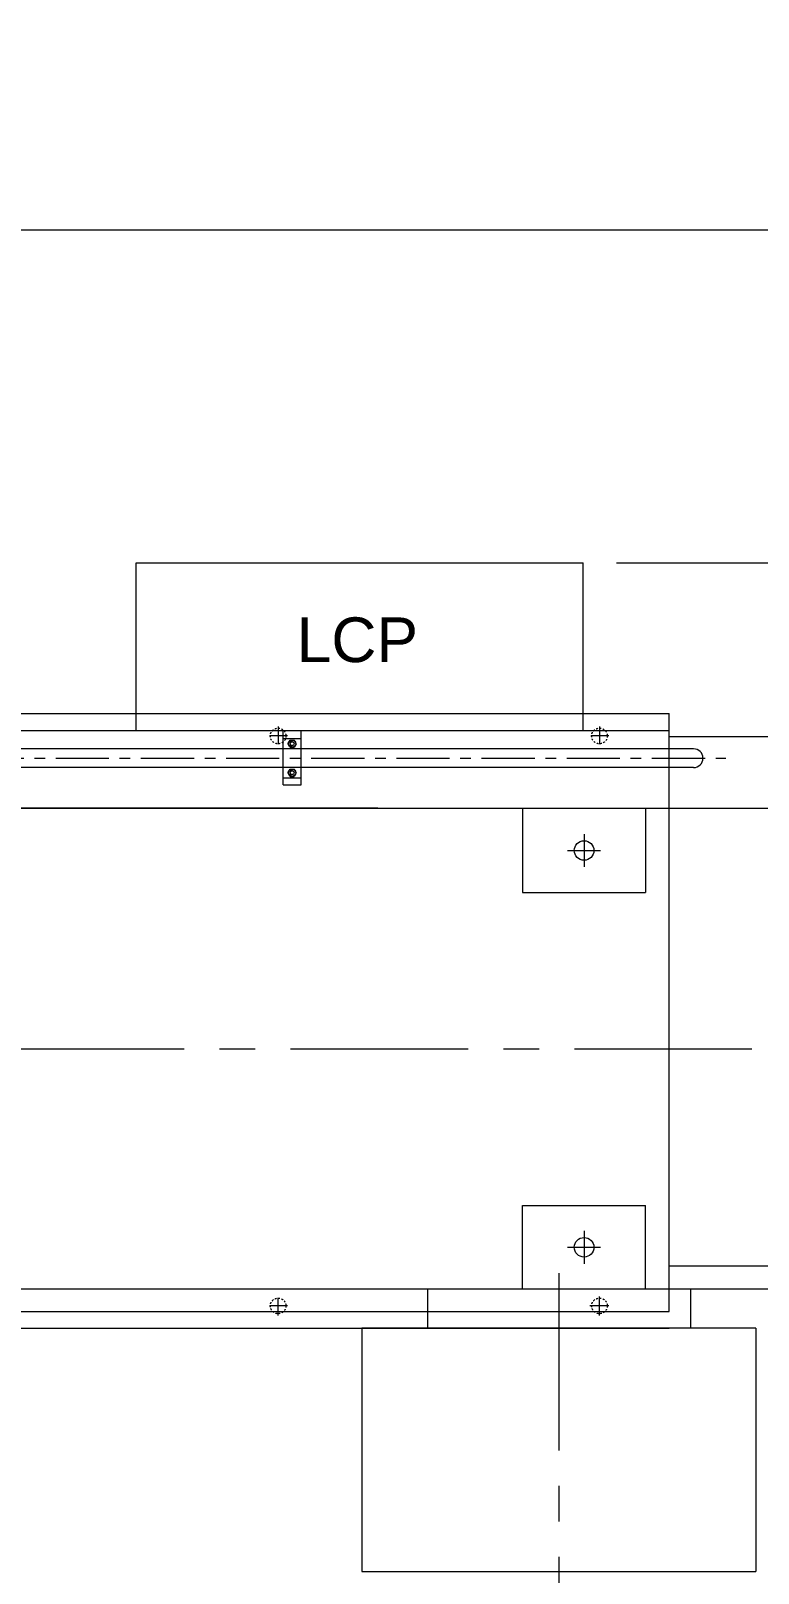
# Model space of a CAD drawing. Header units: inches. Extents: x 0 to 26418, y 0 to 20128.
# Drawn here: x 22063 to 23364, y 6713 to 9473 of the extents above; entities that cross this region are included whole.
import ezdxf

# ---------------------------------------------------------------- set-up
doc = ezdxf.new("R2010")
doc.units = ezdxf.units.IN
doc.header["$MEASUREMENT"] = 0
doc.linetypes.add('CENTER', pattern=[50.8, 31.75, -6.35, 6.35, -6.35])
doc.linetypes.add('EB_DASH', pattern=[6, 3, -3])
doc.layers.get('Defpoints').update_dxf_attribs({"lineweight": 5})
for name, color, linetype, lineweight in [('06___ANNOTATIONS', 7, 'Continuous', 5), ('CAXA0', 7, 'Continuous', 5), ('CAXA1', 5, 'CENTER', 5), ('CAXAEB0', 7, 'Continuous', 5), ('CAXA中心线层', 5, 'CENTER', 5), ('CAXA细实线层', 7, 'Continuous', 5), ('CAXA虚线层', 96, 'EB_DASH', 5)]:
    doc.layers.add(name, color=color, linetype=linetype, lineweight=lineweight)
doc.styles.add('Roman', font='arial.ttf')
doc.styles.get("Standard").update_dxf_attribs({"font": 'arial.ttf'})
doc.dimstyles.new('ISO-25', dxfattribs={"dimscale": 30, "dimtxt": 1.5, "dimasz": 1.5, "dimexe": 2, "dimexo": 2, "dimtad": 1, "dimtih": 1, "dimtoh": 1, "dimdec": 1, "dimlfac": 0.03937, "dimdsep": 46, "dimtxsty": 'Standard', "dimcen": 2.5, "dimclrd": 7, "dimclre": 7, "dimclrt": 7, "dimadec": 0, "dimazin": 0, "dimtfac": 1, "dimtdec": 1, "dimtmove": 0, "dimatfit": 3, "dimfxl": 1, "dimlwd": 5, "dimlwe": 5, "dimarcsym": 0})

# ---------------------------------------------------------------- blocks, each defined once
blk = doc.blocks.new('*D51')
at = {"color": 7, "linetype": 'Continuous', "lineweight": 5, "transparency": 16777216}
for p, q in [((23110.9, 8520.9), (24662.3, 8520.9)), ((24602.3, 8475.9), (24602.3, 7763.1)), ((24602.3, 6760.9), (24602.3, 7559.9)), ((23420.2, 6715.9), (24662.3, 6715.9))]:
    blk.add_line(p, q, dxfattribs=at)
at = {"color": 7, "transparency": 16777216}
for points in [[(24594.8, 8475.9), (24609.8, 8475.9), (24602.3, 8520.9)], [(24594.8, 6760.9), (24609.8, 6760.9), (24602.3, 6715.9)]]:
    blk.add_solid(points, dxfattribs=at)
at = {"layer": 'Defpoints', "color": 0, "transparency": 16777216}
for p in [(23050.9, 8520.9), (23360.2, 6715.9), (24602.3, 6715.9)]:
    blk.add_point(p, dxfattribs=at)
at = {"color": 7, "lineweight": 5, "transparency": 16777216, "insert": (24602.3, 7661.5), "char_height": 165, "attachment_point": 5, "style": 'Roman'}
blk.add_mtext('71.1', dxfattribs=at)
blk = doc.blocks.new('*D40')
at = {"color": 7, "linetype": 'Continuous', "lineweight": 5, "transparency": 16777216}
for p, q in [((24101.7, 10514.6), (24101.7, 9056.8)), ((18350.7, 10334.6), (18350.7, 9056.8)), ((18395.7, 9116.8), (24056.7, 9116.8))]:
    blk.add_line(p, q, dxfattribs=at)
at = {"color": 7, "transparency": 16777216}
for points in [[(18395.7, 9124.3), (18395.7, 9109.3), (18350.7, 9116.8)], [(24056.7, 9124.3), (24056.7, 9109.3), (24101.7, 9116.8)]]:
    blk.add_solid(points, dxfattribs=at)
at = {"layer": 'Defpoints', "color": 0, "transparency": 16777216}
for p in [(24101.7, 10574.6), (18350.7, 10394.6), (24101.7, 9116.8)]:
    blk.add_point(p, dxfattribs=at)
at = {"color": 7, "lineweight": 5, "transparency": 16777216, "insert": (20673.1, 9218), "char_height": 165, "attachment_point": 5, "style": 'Roman'}
blk.add_mtext('B', dxfattribs=at)

msp = doc.modelspace()

# ---------------------------------------------------------------- linework, layer by layer
at = {"color": 7, "lineweight": 5}
for p, q in [((22250.87, 8220.88), (22250.87, 8520.88)), ((22250.87, 8520.88), (23050.87, 8520.88)), ((23050.87, 8220.88), (23050.87, 8520.88)), ((20655.2, 8250.88), (23205.2, 8250.88)), ((23205.2, 7180.88), (23205.2, 8250.88)), ((20655.2, 8220.88), (23205.2, 8220.88)), ((22514.19, 8123.58), (22514.19, 8218.58)), ((22514.19, 8206.08), (22546.19, 8206.08)), ((22546.19, 8123.58), (22546.19, 8218.58)), ((23248.62, 8187.85), (21750.58, 8188.04)), ((23248.62, 8154.31), (21750.58, 8154.59)), ((22514.19, 8136.08), (22546.19, 8136.08)), ((22514.19, 8123.58), (22546.19, 8123.58)), ((23568.69, 8080.88), (21728.2, 8080.88)), ((22683.35, 8081.38), (21750.58, 8081.38)), ((22942.69, 8080.88), (22942.69, 7930.88)), ((23162.69, 8080.88), (23162.69, 7930.88)), ((22942.69, 7930.88), (23162.69, 7930.88)), ((22942.69, 7370.88), (23162.69, 7370.88)), ((22942.69, 7220.88), (22942.69, 7370.88)), ((23162.69, 7220.88), (23162.69, 7370.88)), ((23568.69, 7220.88), (21728.2, 7220.88)), ((22772.46, 7220.88), (22772.46, 7150.88)), ((23242.92, 7220.88), (23242.92, 7150.88)), ((20655.2, 7180.88), (23205.2, 7180.88)), ((20655.2, 7150.88), (23205.2, 7150.88)), ((22655.19, 7150.88), (22655.19, 6715.88)), ((23360.19, 7150.88), (22655.19, 7150.88)), ((23360.19, 7150.88), (23360.19, 6715.88)), ((22655.19, 6715.88), (23360.19, 6715.88))]:
    msp.add_line(p, q, dxfattribs=at)
for centre in [(23052.69, 8005.88), (23052.69, 7295.88)]:
    msp.add_circle(centre, 17.5, dxfattribs=at)
at = {"layer": 'CAXA0', "color": 7, "lineweight": 5}
for p, q in [((23205.2, 8209.96), (23455.2, 8209.96)), ((23205.2, 7262.71), (23455.2, 7262.71))]:
    msp.add_line(p, q, dxfattribs=at)
msp.add_arc((23248.62, 8171.08), 16.77, 270, 90, dxfattribs=at)
at = {"layer": 'CAXA1', "linetype": 'CENTER', "lineweight": 5, "ltscale": 3}
for p, q in [((21345.19, 8171.09), (23306.26, 8171.09)), ((23080.19, 7173.88), (23080.19, 7207.88)), ((23097.19, 7190.88), (23063.19, 7190.88))]:
    msp.add_line(p, q, dxfattribs=at)
at = {"layer": 'CAXA1', "linetype": 'CENTER', "lineweight": 5, "ltscale": 10}
for p, q in [((23052.69, 8035.36), (23052.69, 7976.4)), ((23023.21, 8005.88), (23082.17, 8005.88)), ((21511.56, 7650.88), (23650.01, 7650.88)), ((23052.69, 7325.36), (23052.69, 7266.4)), ((23023.21, 7295.88), (23082.17, 7295.88)), ((23007.69, 7249.81), (23007.69, 6651.57))]:
    msp.add_line(p, q, dxfattribs=at)
at = {"layer": 'CAXAEB0', "color": 7, "lineweight": 5}
for p, q in [((22522.69, 8197.08), (22526.44, 8203.58)), ((22526.44, 8203.58), (22533.95, 8203.58)), ((22537.7, 8197.08), (22533.95, 8203.58)), ((22522.69, 8197.08), (22526.44, 8190.58)), ((22526.44, 8190.58), (22533.95, 8190.58)), ((22537.7, 8197.08), (22533.95, 8190.58)), ((22522.69, 8145.08), (22526.44, 8151.58)), ((22522.69, 8145.08), (22526.44, 8138.58)), ((22526.44, 8151.58), (22533.95, 8151.58)), ((22537.7, 8145.08), (22533.95, 8151.58)), ((22537.7, 8145.08), (22533.95, 8138.58)), ((22526.44, 8138.58), (22533.95, 8138.58))]:
    msp.add_line(p, q, dxfattribs=at)
for centre, radius in [((22530.19, 8197.08), 6.5), ((22530.19, 8197.08), 3.4), ((22530.19, 8145.08), 6.5), ((22530.19, 8145.08), 3.4)]:
    msp.add_circle(centre, radius, dxfattribs=at)
at = {"layer": 'CAXA中心线层', "lineweight": 5}
for p, q in [((22505.19, 8227.88), (22505.19, 8193.88)), ((23080.19, 8227.88), (23080.19, 8193.88)), ((22522.19, 8210.88), (22488.19, 8210.88)), ((23097.19, 8210.88), (23063.19, 8210.88)), ((22505.19, 7173.88), (22505.19, 7207.88)), ((22522.19, 7190.88), (22488.19, 7190.88))]:
    msp.add_line(p, q, dxfattribs=at)
at = {"layer": 'CAXA细实线层', "color": 7, "lineweight": 5}
for centre in [(22530.19, 8197.08), (22530.19, 8145.08)]:
    msp.add_arc(centre, 4, 80, 270, dxfattribs=at)
at = {"layer": 'CAXA虚线层', "color": 7, "linetype": 'EB_DASH', "lineweight": 5}
for centre in [(22505.19, 8210.88), (23080.19, 8210.88), (22505.19, 7190.88), (23080.19, 7190.88)]:
    msp.add_circle(centre, 14, dxfattribs=at)

# ---------------------------------------------------------------- texts
at = {"layer": '06___ANNOTATIONS', "color": 7, "linetype": 'Continuous', "lineweight": 5, "insert": (22538.23, 8382.46), "char_height": 80, "width": 4297.3632, "attachment_point": 4, "style": 'Roman'}
msp.add_mtext('LCP', dxfattribs=at)

# ---------------------------------------------------------------- dimensions: what is measured, and where the dimension line sits
at = {"color": 7, "lineweight": 5}
dim = msp.add_linear_dim(base=(24101.69, 9116.77), p1=(18350.69, 10394.62), p2=(24101.69, 10574.62), text='B', dimstyle='ISO-25', override={"dimtxt": 5.5, "dimpost": '\\X', "dimtxsty": 'Roman', "dimtmove": 1}, dxfattribs=at)
dim.commit()
dim.dimension.update_dxf_attribs({"geometry": '*D40', "text_midpoint": (20673.12, 9116.77), "dimtype": 160})
dim = msp.add_linear_dim(base=(24602.29, 6715.88), p1=(23050.87, 8520.88), p2=(23360.19, 6715.88), angle=90, dimstyle='ISO-25', override={"dimtxt": 5.5, "dimpost": '\\X', "dimtxsty": 'Roman', "dimtmove": 1}, dxfattribs=at)
dim.commit()
dim.dimension.update_dxf_attribs({"geometry": '*D51', "text_midpoint": (24602.29, 7661.52), "dimtype": 160})

doc.saveas('drawing.dxf')
